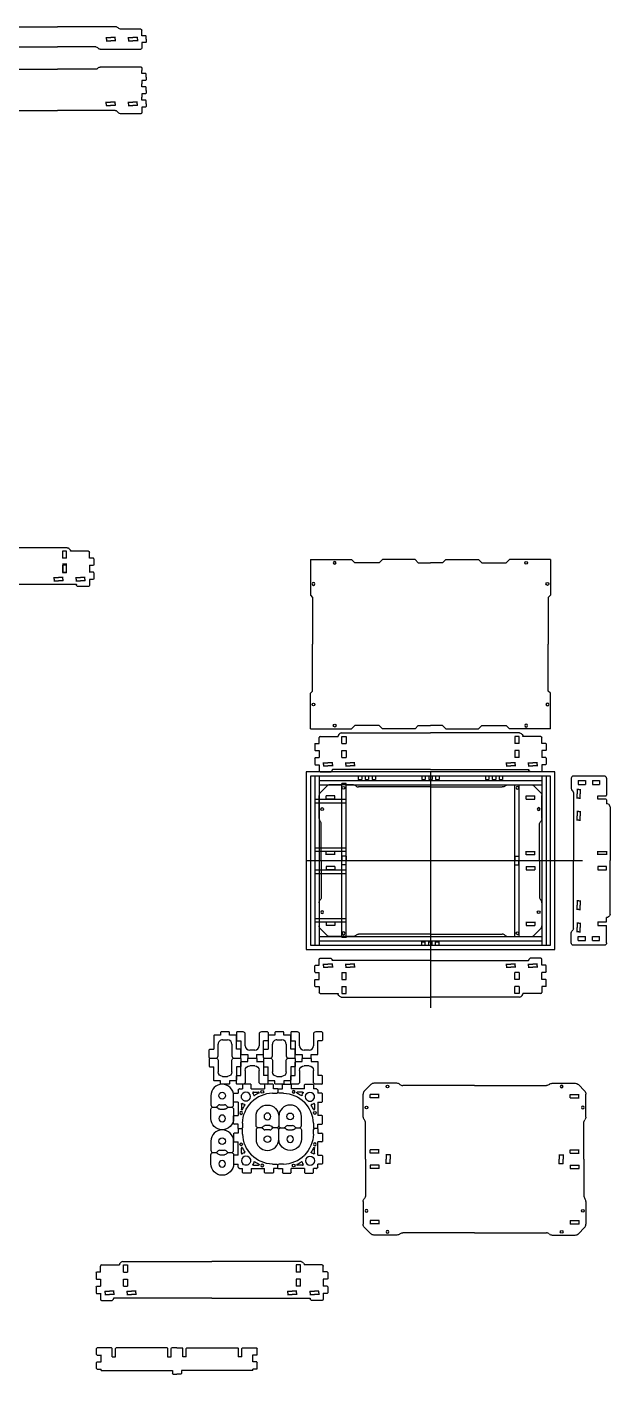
# Model space of a CAD drawing. Header units: inches. Extents: x -9 to 132, y -32 to 50.
# Drawn here: x 45.7 to 78.5, y -28.2 to 47.6 of the extents above; entities that cross this region are included whole.
import ezdxf

# ---------------------------------------------------------------- set-up
doc = ezdxf.new("R2010")
doc.units = ezdxf.units.IN
doc.header["$MEASUREMENT"] = 0

# ---------------------------------------------------------------- blocks, each defined once
blk = doc.blocks.new('BraceHole_Quarter')
at = {"color": 30, "true_color": 0xf8991e}
for p, q in [((-0.260625, 0.0925), (0, 0.0925)), ((-0.245, 0), (-0.245, 0.108125))]:
    blk.add_line(p, q, dxfattribs=at)
blk = doc.blocks.new('BraceHole')
blk.add_blockref('BraceHole_Quarter', (0, 0))
at = {"xscale": -1, "rotation": 180}
blk.add_blockref('BraceHole_Quarter', (0, 0), dxfattribs=at)
at = {"xscale": -1}
blk.add_blockref('BraceHole_Quarter', (0, 0), dxfattribs=at)
at = {"rotation": 180}
blk.add_blockref('BraceHole_Quarter', (0, 0), dxfattribs=at)
blk = doc.blocks.new('BraceHoles')
for p in [(0.5, 0), (1.75, 0)]:
    blk.add_blockref('BraceHole', p)
blk = doc.blocks.new('Dovetail_Out_Half')
at = {"color": 30, "true_color": 0xf8991e}
for p, q in [((-0.01, 0.16125), (0.02125, 0.1925)), ((-0.01, 0), (-0.01, 0.16125)), ((0.02125, 0.1925), (0.24, 0.1925)), ((0.24, 0.1925), (0.24, 0.375))]:
    blk.add_line(p, q, dxfattribs=at)
blk = doc.blocks.new('Bottom_Side_Half')
for p, q in [((-4.76, 2.568), (-4.76, 2.438)), ((-4.697, 2.63), (-2.407, 2.63)), ((-2.319, 2.593), (-2.262, 2.537)), ((-2.174, 2.5), (0, 2.5)), ((-2.174, 2.5), (-1.893, 2.5)), ((-4.76, 0.188), (-4.76, 0.063)), ((-4.697, 0), (-3.552, 0)), ((-3.463, 0.037), (-3.349, 0.151)), ((-3.261, 0.188), (0, 0.188))]:
    blk.add_line(p, q)
for centre, radius, start, end in [((-4.697, 2.568), 0.0625, 90, 180), ((-2.407, 2.505), 0.125, 45, 90), ((-2.174, 2.625), 0.125, 225, 270), ((-4.697, 0.063), 0.0625, 180, 270), ((-3.552, 0.125), 0.125, 270, 315), ((-3.261, 0.063), 0.125, 90, 135)]:
    blk.add_arc(centre, radius, start, end)
for name, p in [('Dovetail_Out_Half', (-5, 2.063)), ('Dovetail_Out_Half', (-5, 1.313)), ('Dovetail_Out_Half', (-5, 0.563)), ('BraceHoles', (-4.752, 0.563))]:
    blk.add_blockref(name, p)
at = {"xscale": -1, "rotation": 180}
for p in [(-5, 2.063), (-5, 1.313), (-5, 0.563)]:
    blk.add_blockref('Dovetail_Out_Half', p, dxfattribs=at)
blk = doc.blocks.new('Bottom_Side_Full')
blk.add_blockref('Bottom_Side_Half', (0, 0))
at = {"xscale": -1}
blk.add_blockref('Bottom_Side_Half', (0, 0), dxfattribs=at)
blk = doc.blocks.new('Lid_Side_Half')
for p, q in [((-0.005, 2.407), (-0.005, 4.697)), ((0.188, 4.76), (0.057, 4.76)), ((0.937, 4.76), (1.062, 4.76)), ((1.125, 4.697), (1.125, 3.552)), ((1.162, 3.463), (1.213, 3.412)), ((1.25, 3.323), (1.25, 0)), ((0.088, 2.262), (0.032, 2.319)), ((0.125, 2.174), (0.125, 0))]:
    blk.add_line(p, q)
for centre, radius, start, end in [((0.057, 4.697), 0.0625, 90, 180), ((1.062, 4.697), 0.0625, 0, 90), ((1.25, 3.552), 0.125, 180, 225), ((1.125, 3.323), 0.125, 0, 45), ((0.12, 2.407), 0.125, 180, 225), ((0, 2.174), 0.125, 0, 45)]:
    blk.add_arc(centre, radius, start, end)
at = {"xscale": -1, "rotation": 90}
for name, p in [('Dovetail_Out_Half', (0.563, 5)), ('BraceHoles', (0.563, 4.76))]:
    blk.add_blockref(name, p, dxfattribs=at)
at = {"rotation": 270}
blk.add_blockref('Dovetail_Out_Half', (0.563, 5), dxfattribs=at)
blk = doc.blocks.new('Lid_Side')
blk.add_blockref('Lid_Side_Half', (0, 0))
at = {"xscale": -1, "rotation": 180}
blk.add_blockref('Lid_Side_Half', (0, 0), dxfattribs=at)
blk = doc.blocks.new('InternalBox_Back')
for p, q in [((-5.205, -0.01), (-5.205, 0.001)), ((-5.168, 0.089), (-5.109, 0.148)), ((-5.021, 0.185), (0, 0.185)), ((-6.52, -0.434), (-6.52, -0.78)), ((-6.27, -0.408), (-6.27, -0.072)), ((-6.208, -0.01), (-5.205, -0.01)), ((-4.985, -0.01), (-4.755, -0.01)), ((-4.985, -0.408), (-4.755, -0.408)), ((-6.52, -1.23), (-6.52, -1.576)), ((-6.27, -0.806), (-6.27, -1.204)), ((-4.985, -0.806), (-4.755, -0.806)), ((-4.985, -1.204), (-4.755, -1.204)), ((-6.27, -1.602), (-6.27, -1.938)), ((-6.208, -2), (-5.605, -2)), ((0, -1.875), (-5.512, -1.875))]:
    blk.add_line(p, q)
at = {"color": 240, "true_color": 0xed1f24}
for p, q in [((-6.52, -0.434), (-6.489, -0.403)), ((-6.489, -0.403), (-6.27, -0.403)), ((-4.985, -0.408), (-4.985, -0.01)), ((-4.755, -0.01), (-4.755, -0.408)), ((-6.52, -0.78), (-6.489, -0.811)), ((-6.52, -1.23), (-6.489, -1.199)), ((-6.489, -0.811), (-6.27, -0.811)), ((-6.489, -1.199), (-6.27, -1.199)), ((-4.985, -1.204), (-4.985, -0.806)), ((-4.755, -0.806), (-4.755, -1.204)), ((-6.52, -1.576), (-6.489, -1.607)), ((-6.489, -1.607), (-6.27, -1.607))]:
    blk.add_line(p, q, dxfattribs=at)
at = {"color": 30, "true_color": 0xf8991e}
for p, q in [((-5.605, -2), (-5.543, -1.938)), ((-5.543, -1.938), (-5.543, -1.906))]:
    blk.add_line(p, q, dxfattribs=at)
for centre, radius, start, end in [((-5.08, 0.001), 0.125, 135, 180), ((-5.021, 0.06), 0.125, 90, 135), ((-6.208, -0.072), 0.0625, 90, 180), ((-6.208, -1.938), 0.0625, 180, 270)]:
    blk.add_arc(centre, radius, start, end)
blk.add_arc((-5.512, -1.906), 0.0312, 90, 180, dxfattribs=at)
blk.add_blockref('BraceHoles', (-6.27, -1.582))
blk = doc.blocks.new('HingeHole')
at = {"color": 240, "true_color": 0xed1f24}
for p, q in [((0.110625, 0.495), (-0.110625, 0.495)), ((0.110625, 0.005), (-0.110625, 0.005)), ((-0.095, 0.510625), (-0.095, -0.010625)), ((0.095, 0.510625), (0.095, -0.010625))]:
    blk.add_line(p, q, dxfattribs=at)
blk = doc.blocks.new('TabHole')
for p, q in [((-0.750625, -0.33875), (-0.750625, -0.1825)), ((-0.750625, -0.1825), (-0.500625, -0.1825)), ((-0.500625, -0.33875), (-0.750625, -0.33875)), ((-0.279375, -0.1825), (-0.110625, -0.1825)), ((-0.279375, -0.33875), (-0.110625, -0.33875)), ((0.110625, -0.1825), (0.279375, -0.1825)), ((0.110625, -0.33875), (0.279375, -0.33875)), ((0.750625, -0.1825), (0.500625, -0.1825)), ((0.500625, -0.33875), (0.750625, -0.33875)), ((0.750625, -0.33875), (0.750625, -0.1825))]:
    blk.add_line(p, q)
for points in [[(-0.500625, -0.1825), (-0.500625, 0), (-0.279375, 0), (-0.279375, -0.1825)], [(-0.110625, -0.1825), (-0.110625, 0), (0.110625, 0), (0.110625, -0.1825)], [(0.279375, -0.1825), (0.279375, 0), (0.500625, 0), (0.500625, -0.1825)], [(-0.279375, -0.33875), (-0.279375, -0.52125), (-0.500625, -0.52125), (-0.500625, -0.33875)], [(0.110625, -0.33875), (0.110625, -0.52125), (-0.110625, -0.52125), (-0.110625, -0.33875)], [(0.500625, -0.33875), (0.500625, -0.52125), (0.279375, -0.52125), (0.279375, -0.33875)]]:
    blk.add_lwpolyline(points)
blk = doc.blocks.new('InnerTray_Front')
blk.add_blockref('InternalBox_Back', (0, 0.1875))
at = {"xscale": -1}
for name, p in [('InternalBox_Back', (0, 0.1875)), ('HingeHole', (-4.86, -1.025)), ('TabHole', (0, -0.435625)), ('HingeHole', (4.86, -1.025))]:
    blk.add_blockref(name, p, dxfattribs=at)
blk = doc.blocks.new('TrayBottom_Quarter')
at = {"color": 30, "true_color": 0xf8991e}
for p, q in [((-6.197, 3.843), (-5.843, 4.197)), ((-4.374, 4.27), (-5.666, 4.27)), ((-6.27, 2.374), (-6.27, 3.666))]:
    blk.add_line(p, q, dxfattribs=at)
for p, q in [((0, 4.145), (-4.043, 4.145)), ((-6.145, 0), (-6.145, 2.043))]:
    blk.add_line(p, q)
at = {"color": 240, "true_color": 0xed1f24}
for p, q in [((-5.38, 3.645), (-5.88, 3.645)), ((-5.38, 3.46), (-5.88, 3.46)), ((-5.875, 3.455), (-5.875, 3.65)), ((-5.385, 3.455), (-5.385, 3.65)), ((-5.38, 0.52), (-5.88, 0.52)), ((-5.38, 0.335), (-5.88, 0.335)), ((-5.875, 0.33), (-5.875, 0.525)), ((-5.385, 0.33), (-5.385, 0.525)), ((-4.75, 0.245), (-4.99, 0.245)), ((-4.985, 0.255), (-4.985, 0)), ((-4.755, 0.255), (-4.755, 0))]:
    blk.add_line(p, q, dxfattribs=at)
at = {"color": 30, "true_color": 0xf8991e}
for centre in [(-4.903, 4.092), (-6.092, 2.903)]:
    blk.add_circle(centre, 0.0781, dxfattribs=at)
for centre, start, end in [((-6.02, 3.666), 135, 180), ((-5.666, 4.02), 90, 135)]:
    blk.add_arc(centre, 0.25, start, end, dxfattribs=at)
for centre, start, end in [((-4.374, 4.02), 48.59038, 90), ((-4.043, 4.395), 228.59038, 270), ((-6.02, 2.374), 180, 221.40962), ((-6.395, 2.043), 0, 41.40962)]:
    blk.add_arc(centre, 0.25, start, end)
blk = doc.blocks.new('TrayBottom_Full')
at = {"color": 30, "true_color": 0xf8991e}
blk.add_blockref('TrayBottom_Quarter', (0, 0), dxfattribs=at)
at = {"color": 30, "true_color": 0xf8991e, "xscale": -1}
blk.add_blockref('TrayBottom_Quarter', (0, 0), dxfattribs=at)
at = {"color": 30, "true_color": 0xf8991e, "xscale": -1, "rotation": 180}
blk.add_blockref('TrayBottom_Quarter', (0, 0), dxfattribs=at)
at = {"color": 30, "true_color": 0xf8991e, "rotation": 180}
blk.add_blockref('TrayBottom_Quarter', (0, 0), dxfattribs=at)
blk = doc.blocks.new('TrayPlan')
at = {"color": 40, "true_color": 0xf8d731}
for p, q in [((-6.51, 4.76), (-6.51, -4.76)), ((-6.27, 4.76), (-6.27, -4.76)), ((6.27, 4.76), (6.27, -4.76)), ((6.51, 4.76), (6.51, -4.76)), ((-6.27, 4.51), (6.27, 4.51)), ((-6.27, 4.27), (-4.99, 4.27)), ((-4.99, -4.27), (-4.99, 4.27)), ((-4.75, -4.27), (-4.75, 4.27)), ((-4.75, 4.27), (6.27, 4.27)), ((4.75, -4.27), (4.75, 4.27)), ((4.99, -4.27), (4.99, 4.27)), ((-6.51, 3.455), (-4.75, 3.455)), ((-6.51, 3.26), (-4.75, 3.26)), ((-6.51, 0.72), (-4.75, 0.72)), ((-6.51, 0.525), (-4.75, 0.525)), ((-6.51, -0.525), (-4.75, -0.525)), ((-6.51, -0.72), (-4.75, -0.72)), ((-6.51, -3.26), (-4.75, -3.26)), ((-6.51, -3.455), (-4.75, -3.455)), ((-6.27, -4.27), (-4.99, -4.27)), ((-6.27, -4.51), (6.27, -4.51)), ((-4.75, -4.27), (6.27, -4.27))]:
    blk.add_line(p, q, dxfattribs=at)
at = {"color": 30, "true_color": 0xf8991e}
for p, q in [((6.51, 4.76), (6.27, 4.76)), ((-4.75, 4.3325), (-4.99, 4.3325)), ((-4.99, 4.27), (-4.99, 4.3325)), ((-4.75, 4.27), (-4.75, 4.3325)), ((-4.99, -4.27), (-4.99, -4.3325)), ((-4.75, -4.3325), (-4.99, -4.3325)), ((-4.75, -4.27), (-4.75, -4.3325))]:
    blk.add_line(p, q, dxfattribs=at)
blk = doc.blocks.new('DiceDivider_Half')
for p, q in [((-4.494, -0.201), (-4.525, -0.232)), ((-4.525, -0.573), (-4.525, -0.232)), ((-3.676, -0.201), (-4.494, -0.201)), ((-4.275, -0.997), (-4.275, -0.599)), ((-3.65, -0.701), (-3.455, -0.701)), ((-0.551, -0.201), (-3.429, -0.201)), ((-0.525, -0.701), (-0.33, -0.701)), ((0, -0.201), (-0.304, -0.201)), ((-4.525, -1.369), (-4.525, -1.023)), ((-4.275, -1.481), (-4.275, -1.395)), ((-4.275, -1.481), (-0.255, -1.481)), ((-0.224, -1.676), (0, -1.676))]:
    blk.add_line(p, q)
at = {"color": 240, "true_color": 0xed1f24}
for p, q in [((-4.494, -0.604), (-4.525, -0.573)), ((-4.494, -0.604), (-4.275, -0.604)), ((-3.645, -0.232), (-3.676, -0.201)), ((-3.645, -0.701), (-3.645, -0.232)), ((-3.46, -0.232), (-3.429, -0.201)), ((-3.46, -0.701), (-3.46, -0.232)), ((-0.52, -0.232), (-0.551, -0.201)), ((-0.52, -0.701), (-0.52, -0.232)), ((-0.335, -0.232), (-0.304, -0.201)), ((-0.335, -0.701), (-0.335, -0.232)), ((-4.494, -0.992), (-4.525, -1.023)), ((-4.494, -1.4), (-4.525, -1.369)), ((-4.494, -0.992), (-4.275, -0.992)), ((-4.494, -1.4), (-4.275, -1.4)), ((-0.255, -1.481), (-0.255, -1.645)), ((-0.224, -1.676), (-0.255, -1.645))]:
    blk.add_line(p, q, dxfattribs=at)
blk = doc.blocks.new('DiceDivider_Full')
at = {"color": 30, "true_color": 0xf8991e}
blk.add_blockref('DiceDivider_Half', (0, 0.201), dxfattribs=at)
at = {"color": 30, "true_color": 0xf8991e, "xscale": -1}
blk.add_blockref('DiceDivider_Half', (0, 0.201), dxfattribs=at)
blk = doc.blocks.new('InnerTray_Back')
blk.add_blockref('InternalBox_Back', (0.4875, 0.1875))
at = {"xscale": -1}
blk.add_blockref('InternalBox_Back', (0.4875, 0.1875), dxfattribs=at)
blk = doc.blocks.new('DiceTab')
for p, q in [((-0.85875, 0.64), (-0.89, 0.60875)), ((-0.89, 0.60875), (-0.89, 0.17125)), ((-0.89, 0.17125), (-0.85875, 0.14)), ((-0.515, 0.64), (-0.85875, 0.64)), ((-0.85875, 0.14), (-0.64, 0.14)), ((-0.64, 0.14), (-0.64, -0.60875)), ((-0.39, -0.14), (-0.39, 0.515)), ((0.39, 0.515), (0.39, -0.14)), ((0.85875, 0.64), (0.515, 0.64)), ((0.64, -0.60875), (0.64, 0.14)), ((0.85875, 0.14), (0.64, 0.14)), ((0.85875, 0.64), (0.89, 0.60875)), ((0.89, 0.17125), (0.85875, 0.14)), ((0.89, 0.60875), (0.89, 0.17125)), ((-0.60875, -0.64), (-0.25, -0.64)), ((0.14, -0.39), (-0.14, -0.39)), ((0.25, -0.64), (0.60875, -0.64)), ((-0.22375, -0.835), (0.22375, -0.835))]:
    blk.add_line(p, q)
at = {"color": 240, "true_color": 0xed1f24}
for p, q in [((-0.255, -0.64), (-0.255, -0.80375)), ((0.255, -0.80375), (0.255, -0.64)), ((-0.255, -0.80375), (-0.22375, -0.835)), ((0.22375, -0.835), (0.255, -0.80375))]:
    blk.add_line(p, q, dxfattribs=at)
for centre, radius, start, end in [((-0.515, 0.515), 0.125, 0, 90), ((0.515, 0.515), 0.125, 90, 180), ((-0.60875, -0.60875), 0.03125, 180, 270), ((-0.14, -0.14), 0.25, 180, 270), ((0.14, -0.14), 0.25, 270, 0), ((0.60875, -0.60875), 0.03125, 270, 360)]:
    blk.add_arc(centre, radius, start, end)
blk = doc.blocks.new('InteriorBox_Side')
for p, q in [((-4.76, 1.865), (-4.76, 0.125)), ((-4.635, 1.99), (-3.676, 1.99)), ((-4.505, 1.592), (-4.275, 1.592)), ((-3.46, 1.959), (-3.429, 1.99)), ((-3.429, 1.99), (-3.205, 1.99)), ((-3.205, 2.001), (-3.205, 1.99)), ((-3.168, 2.089), (-3.109, 2.148)), ((-3.021, 2.185), (0, 2.185)), ((-0.525, 1.99), (-0.33, 1.99)), ((-4.505, 1.194), (-4.275, 1.194)), ((-4.505, 0.796), (-4.275, 0.796)), ((-3.455, 1.49), (-3.65, 1.49)), ((-0.33, 1.49), (-0.525, 1.49)), ((-4.635, 0), (-4.062, 0)), ((-4.505, 0.398), (-4.275, 0.398)), ((-3.973, 0.037), (-3.922, 0.088)), ((-3.833, 0.125), (0, 0.125))]:
    blk.add_line(p, q)
at = {"color": 240, "true_color": 0xed1f24}
for p, q in [((-4.505, 1.194), (-4.505, 1.592)), ((-4.275, 1.194), (-4.275, 1.592)), ((-3.645, 1.959), (-3.676, 1.99)), ((-3.645, 1.49), (-3.645, 1.959)), ((-3.46, 1.959), (-3.46, 1.49)), ((-0.52, 1.49), (-0.52, 1.99)), ((-0.335, 1.99), (-0.335, 1.49)), ((-4.505, 0.398), (-4.505, 0.796)), ((-4.275, 0.398), (-4.275, 0.796))]:
    blk.add_line(p, q, dxfattribs=at)
for centre, start, end in [((-4.635, 1.865), 90, 180), ((-3.08, 2.001), 135, 180), ((-3.021, 2.06), 90, 135), ((-4.635, 0.125), 180, 270), ((-4.062, 0.125), 270, 315), ((-3.833, 0), 90, 135)]:
    blk.add_arc(centre, 0.125, start, end)
blk.add_blockref('BraceHoles', (-4.265, 0.418))
blk = doc.blocks.new('InnerTray_Side')
blk.add_blockref('InteriorBox_Side', (0, -0.125))
at = {"xscale": -1}
blk.add_blockref('InteriorBox_Side', (0, -0.125), dxfattribs=at)
blk = doc.blocks.new('DiceHolder')
for p, q in [((-0.64, 0), (-0.64, -0.515)), ((0.64, -0.515), (0.64, 0)), ((-0.515, -0.64), (-0.364, -0.64)), ((-0.224, -0.552), (-0.276, -0.603)), ((-0.136, -0.515), (0.136, -0.515)), ((0.224, -0.552), (0.276, -0.603)), ((0.364, -0.64), (0.515, -0.64))]:
    blk.add_line(p, q)
blk.add_circle((0, 0), 0.188)
for centre, radius, start, end in [((0, 0), 0.64, 0, 180), ((-0.515, -0.515), 0.125, 180, 270), ((-0.364, -0.515), 0.125, 270, 315), ((-0.136, -0.64), 0.125, 90, 135), ((0.136, -0.64), 0.125, 45, 90), ((0.364, -0.515), 0.125, 225, 270), ((0.515, -0.515), 0.125, 270, 0)]:
    blk.add_arc(centre, radius, start, end)
blk = doc.blocks.new('CornerBrace')
for p, q in [((0.077, 0), (0.25, 0)), ((0.25, 0.219), (0.281, 0.25)), ((0.25, 0.219), (0.25, 0)), ((0.719, 0.25), (0.281, 0.25)), ((0.719, 0.25), (0.75, 0.219)), ((0.75, 0), (0.75, 0.219)), ((0.75, 0), (1.5, 0)), ((1.5, 0.219), (1.531, 0.25)), ((1.5, 0.219), (1.5, 0)), ((1.969, 0.25), (1.531, 0.25)), ((1.969, 0.25), (2, 0.219)), ((2, 0), (2, 0.219)), ((2.234, 0), (2, 0)), ((0.867, -0.188), (1.161, -0.188)), ((1.94, -0.251), (2.19, -0.251)), ((2.25, -0.016), (2.25, -0.189))]:
    blk.add_line(p, q)
blk.add_circle((1.367, -0.178), 0.0781)
for centre, radius, start, end in [((0.077, -0.016), 0.0156, 90, 168.46304), ((2.234, -0.016), 0.0156, 0, 90), ((0, 0), 0.0625, 315, 348.46304), ((0.447, -0.447), 0.259, 315, 135), ((2, -2), 1.75, 91.97611, 135), ((0.867, -0.219), 0.0312, 90, 208.4852), ((0.447, -0.447), 0.447, 10.87678, 28.4852), ((0.916, -0.357), 0.0312, 190.87678, 303.40624), ((2, -2), 1.938, 115.20877, 123.40624), ((1.161, -0.219), 0.0312, 295.20877, 90), ((2.188, -0.189), 0.0625, 271.97611, 0)]:
    blk.add_arc(centre, radius, start, end)
blk = doc.blocks.new('CornerBrace_Full')
at = {"xscale": -1}
blk.add_blockref('CornerBrace', (0, 0), dxfattribs=at)
at = {"rotation": 270}
blk.add_blockref('CornerBrace', (0, 0), dxfattribs=at)
blk = doc.blocks.new('Lid_Face_Quarter')
for p, q in [((0.683, 4.573), (0, 4.573)), ((0.683, 4.573), (0.87, 4.76)), ((0.87, 4.76), (2.707, 4.76)), ((2.707, 4.76), (2.895, 4.573)), ((2.895, 4.573), (4.26, 4.573)), ((4.447, 4.76), (4.26, 4.573)), ((6.76, 4.76), (4.447, 4.76)), ((6.76, 4.76), (6.76, 2.76)), ((6.76, 2.76), (6.635, 2.635))]:
    blk.add_line(p, q)
blk.add_lwpolyline([(6.635, 2.635), (6.635, 0)])
for centre in [(5.393, 4.582), (6.582, 3.393)]:
    blk.add_circle(centre, 0.0781)
blk = doc.blocks.new('Lid_Face_Full')
at = {"xscale": -1}
blk.add_blockref('Lid_Face_Quarter', (0, 0), dxfattribs=at)
blk.add_blockref('Lid_Face_Quarter', (0, 0))
at = {"rotation": 180}
blk.add_blockref('Lid_Face_Quarter', (0, 0), dxfattribs=at)
at = {"xscale": -1, "rotation": 180}
blk.add_blockref('Lid_Face_Quarter', (0, 0), dxfattribs=at)

msp = doc.modelspace()

# ---------------------------------------------------------------- linework, layer by layer
at = {"color": 30, "true_color": 0xf8991e}
for p, q in [((64.351, 5.473), (64.351, 5.286)), ((64.546, 5.473), (64.546, 5.286)), ((64.741, 5.473), (64.741, 5.286)), ((64.936, 5.473), (64.936, 5.286)), ((65.131, 5.473), (65.131, 5.286)), ((65.326, 5.473), (65.326, 5.286)), ((67.929, 5.473), (67.929, 5.286)), ((68.124, 5.473), (68.124, 5.286)), ((68.319, 5.473), (68.319, 5.286)), ((68.416, 5.713), (68.416, -7.569)), ((68.514, 5.473), (68.514, 5.286)), ((68.709, 5.473), (68.709, 5.286)), ((68.904, 5.473), (68.904, 5.286)), ((71.506, 5.473), (71.506, 5.286)), ((71.701, 5.473), (71.701, 5.286)), ((71.896, 5.473), (71.896, 5.286)), ((72.091, 5.473), (72.091, 5.286)), ((72.286, 5.473), (72.286, 5.286)), ((72.481, 5.473), (72.481, 5.286)), ((64.351, 5.286), (64.546, 5.286)), ((64.741, 5.286), (64.936, 5.286)), ((65.131, 5.286), (65.326, 5.286)), ((67.929, 5.286), (68.124, 5.286)), ((68.319, 5.286), (68.514, 5.286)), ((68.709, 5.286), (68.904, 5.286)), ((71.506, 5.286), (71.701, 5.286)), ((71.896, 5.286), (72.091, 5.286)), ((72.286, 5.286), (72.481, 5.286)), ((67.929, -4.047), (67.929, -3.859)), ((67.929, -3.859), (68.124, -3.859)), ((68.124, -4.047), (68.124, -3.859)), ((68.319, -4.047), (68.319, -3.859)), ((68.319, -3.859), (68.514, -3.859)), ((68.514, -4.047), (68.514, -3.859)), ((68.709, -4.047), (68.709, -3.859)), ((68.709, -3.859), (68.904, -3.859)), ((68.904, -4.047), (68.904, -3.859))]:
    msp.add_line(p, q, dxfattribs=at)
at = {"color": 40, "true_color": 0xf8d731}
msp.add_line((61.416, 0.713), (76.968, 0.713), dxfattribs=at)
at = {"color": 30, "true_color": 0xf8991e}
for points in [[(61.416, -4.287), (75.416, -4.287), (75.416, 5.713), (61.416, 5.713)], [(61.656, -4.047), (75.176, -4.047), (75.176, 5.473), (61.656, 5.473)]]:
    msp.add_lwpolyline(points, close=True, dxfattribs=at)

# ---------------------------------------------------------------- block references
for name, p, rotation in [('Lid_Side', (47.407, 46.386), 90.00000000000001), ('InnerTray_Side', (76.469, 0.713), 270), ('CornerBrace_Full', (57.58, -12.124), 90), ('DiceHolder', (59.235, -14.963), 180), ('CornerBrace_Full', (62.08, -16.624), 270)]:
    msp.add_blockref(name, p, dxfattribs=dict(rotation=rotation))
at = {"xscale": -1}
for name, p in [('Bottom_Side_Full', (47.407, 42.751)), ('DiceHolder', (59.235, -13.683))]:
    msp.add_blockref(name, p, dxfattribs=at)
for name, p in [('InnerTray_Front', (42.946, 17.954)), ('Lid_Face_Full', (68.416, 12.892)), ('InnerTray_Back', (67.929, 7.526)), ('DiceHolder', (56.69, -12.517)), ('DiceHolder', (60.515, -13.683)), ('DiceHolder', (56.69, -15.077)), ('InnerTray_Back', (55.621, -22.225))]:
    msp.add_blockref(name, p)
at = {"color": 30, "true_color": 0xf8991e}
for name, p in [('TrayPlan', (68.416, 0.713)), ('TrayBottom_Full', (68.416, 0.713)), ('DiceTab', (58.38, -9.564)), ('DiceTab', (61.44, -9.564)), ('TrayBottom_Full', (70.901, -16.092))]:
    msp.add_blockref(name, p, dxfattribs=at)
at = {"xscale": -1}
for name, p, rotation in [('InnerTray_Back', (67.929, -6.595), 180), ('CornerBrace_Full', (62.08, -12.124), 270), ('DiceHolder', (56.69, -13.797), 180), ('CornerBrace_Full', (57.58, -16.624), 90), ('DiceHolder', (60.515, -14.963), 180), ('DiceHolder', (56.69, -16.357), 180)]:
    msp.add_blockref(name, p, dxfattribs=dict(at, rotation=rotation))
at = {"color": 30, "true_color": 0xf8991e, "rotation": 180}
for p in [(56.85, -9.759), (59.91, -9.759)]:
    msp.add_blockref('DiceTab', p, dxfattribs=at)
at = {"color": 30, "true_color": 0xf8991e, "xscale": -1}
for name, p in [('DiceTab', (56.85, -11.039)), ('DiceTab', (59.91, -11.039)), ('DiceDivider_Full', (54.142, -26.711))]:
    msp.add_blockref(name, p, dxfattribs=at)
at = {"color": 30, "true_color": 0xf8991e, "xscale": -1, "rotation": 180}
for p in [(58.38, -11.234), (61.44, -11.234)]:
    msp.add_blockref('DiceTab', p, dxfattribs=at)

doc.saveas('drawing.dxf')
